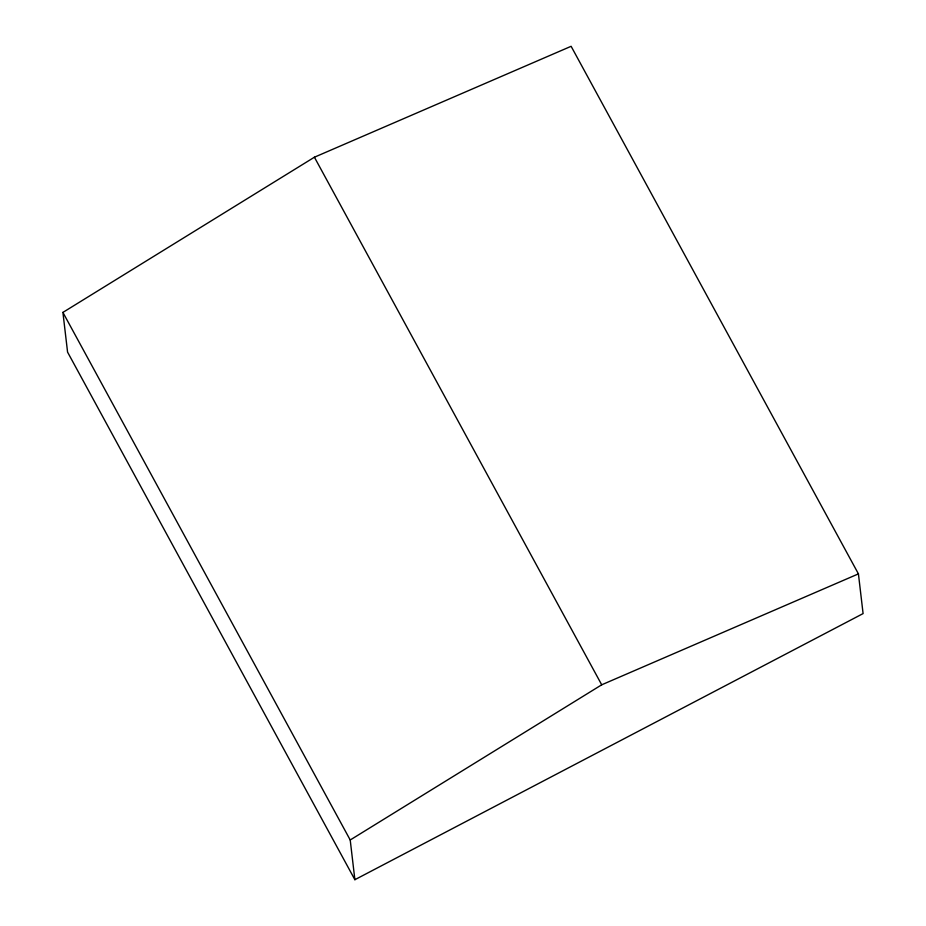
<?xml version="1.0" encoding="UTF-8"?>
<svg xmlns="http://www.w3.org/2000/svg" width="926" height="926" viewBox="0 0 926 926"><rect width="100%" height="100%" fill="white"/><g stroke="black" fill="none" stroke-linecap="round" stroke-linejoin="round"><path stroke-width="1.39" d="M62.91 312.409L314.412 157.212L571.122 46.3L858.425 573.877L863.09 613.591L354.878 879.7L67.575 352.123L62.91 312.409L350.213 839.986L354.878 879.7M350.213 839.986L601.715 684.8L858.425 573.877M314.412 157.212L601.715 684.8"/></g></svg>
